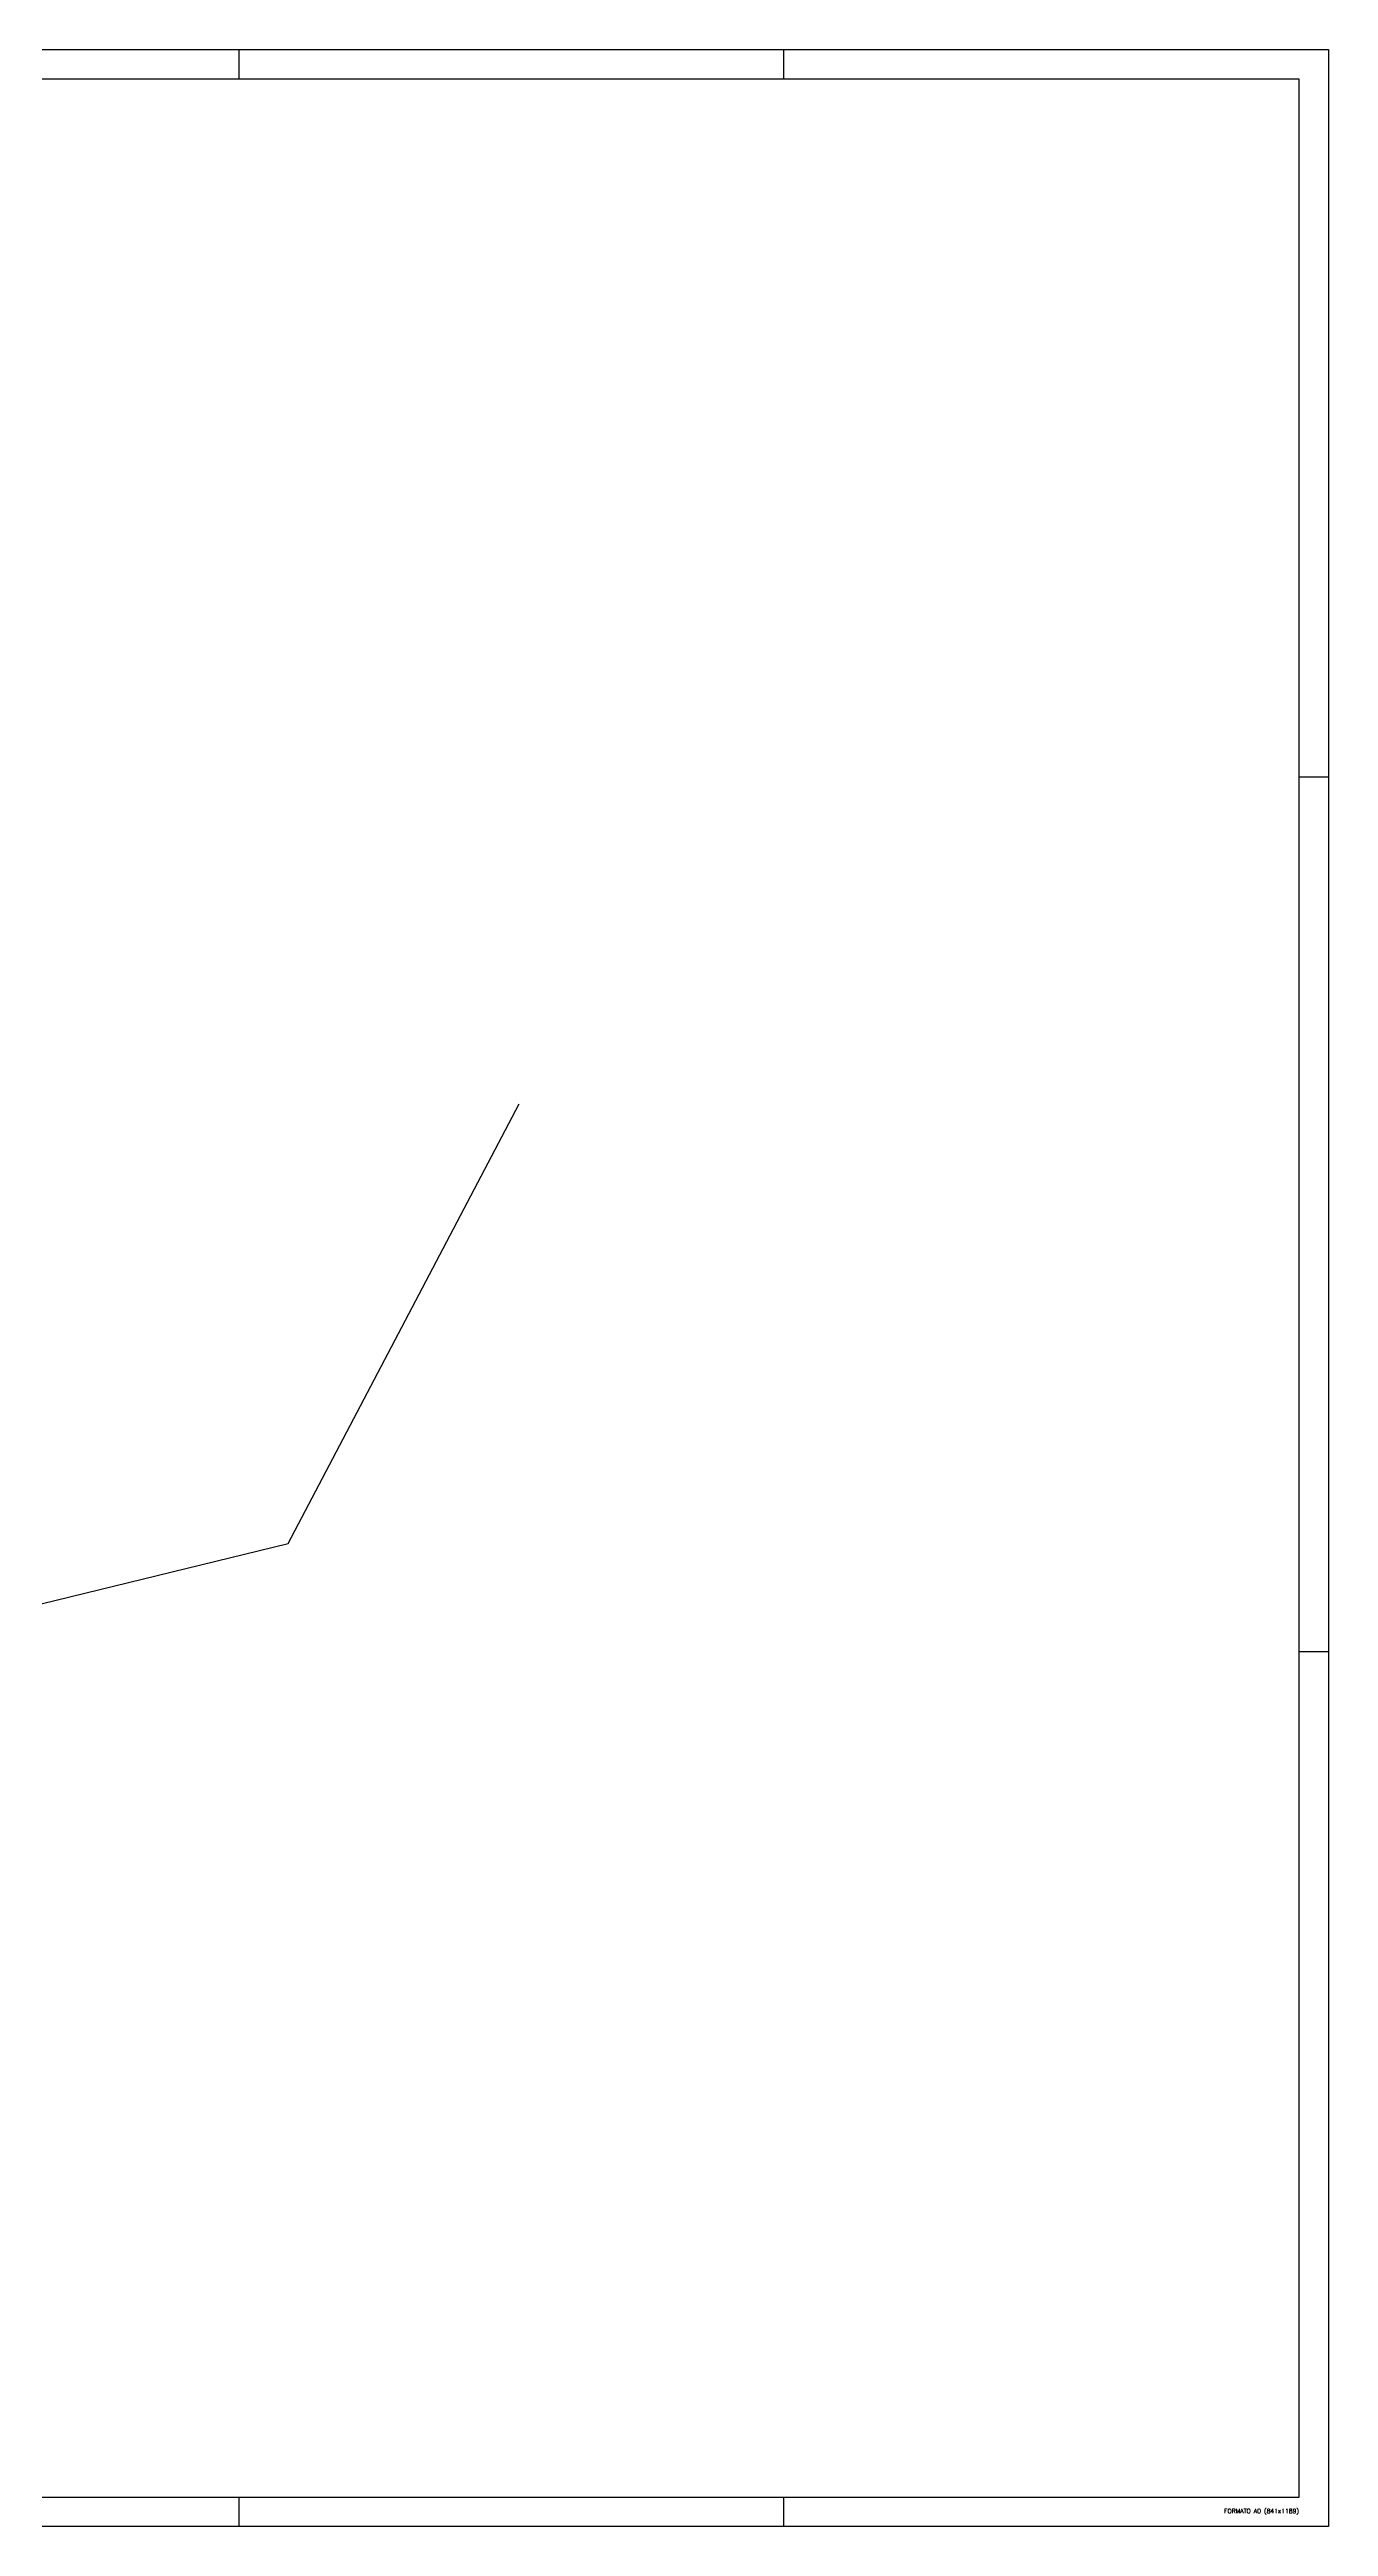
# Model space of a CAD drawing. Header units: metres. Extents: x -1 to 347, y 1 to 93.
# Drawn here: x 74.9 to 118.3, y 0.9 to 85 of the extents above; entities that cross this region are included whole.
import ezdxf

# ---------------------------------------------------------------- set-up
doc = ezdxf.new("R2010")
doc.units = ezdxf.units.M
for name, color, linetype in [('LANG-AF-COLUNAS', 12, 'Continuous'), ('LANG-GR-PRANCHA 1', 8, 'Continuous'), ('LANG-GR-PRANCHA 2', 3, 'Continuous')]:
    doc.layers.add(name, color=color, linetype=linetype)
doc.styles.add('ROMANS', font='simplex.shx')

# ---------------------------------------------------------------- blocks, each defined once
blk = doc.blocks.new('PRANCHA A0')
at = {"layer": 'LANG-GR-PRANCHA 1'}
for p, q in [((81.9, 84.1), (81.9, 83.1)), ((100.4, 84.1), (100.4, 83.1)), ((118.9, 59.4), (117.9, 59.4)), ((118.9, 29.7), (117.9, 29.7)), ((81.9, 1), (81.9, 0)), ((100.4, 1), (100.4, 0))]:
    blk.add_line(p, q, dxfattribs=at)
blk.add_lwpolyline([(0, 84.1), (118.9, 84.1), (118.9, 0), (0, 0)], close=True, dxfattribs=at)
at = {"layer": 'LANG-GR-PRANCHA 2'}
blk.add_lwpolyline([(2.5, 1), (117.9, 1), (117.9, 83.1), (2.5, 83.1)], close=True, dxfattribs=at)
at = {"layer": 'LANG-GR-PRANCHA 1', "insert": (117.9, 0.5), "char_height": 0.15, "width": 3.96, "attachment_point": 6, "line_spacing_factor": 0.798, "style": 'ROMANS'}
blk.add_mtext('FORMATO A0 (841x1189)', dxfattribs=at)

msp = doc.modelspace()

# ---------------------------------------------------------------- linework, layer by layer
at = {"layer": 'LANG-AF-COLUNAS'}
for p, q in [((83.03, 34.308), (90.869, 49.246)), ((67.353, 30.483), (83.03, 34.308))]:
    msp.add_line(p, q, dxfattribs=at)

# ---------------------------------------------------------------- block references
at = {"layer": 'LANG-GR-PRANCHA 1'}
msp.add_blockref('PRANCHA A0', (-0.55, 0.938), dxfattribs=at)

doc.saveas('drawing.dxf')
